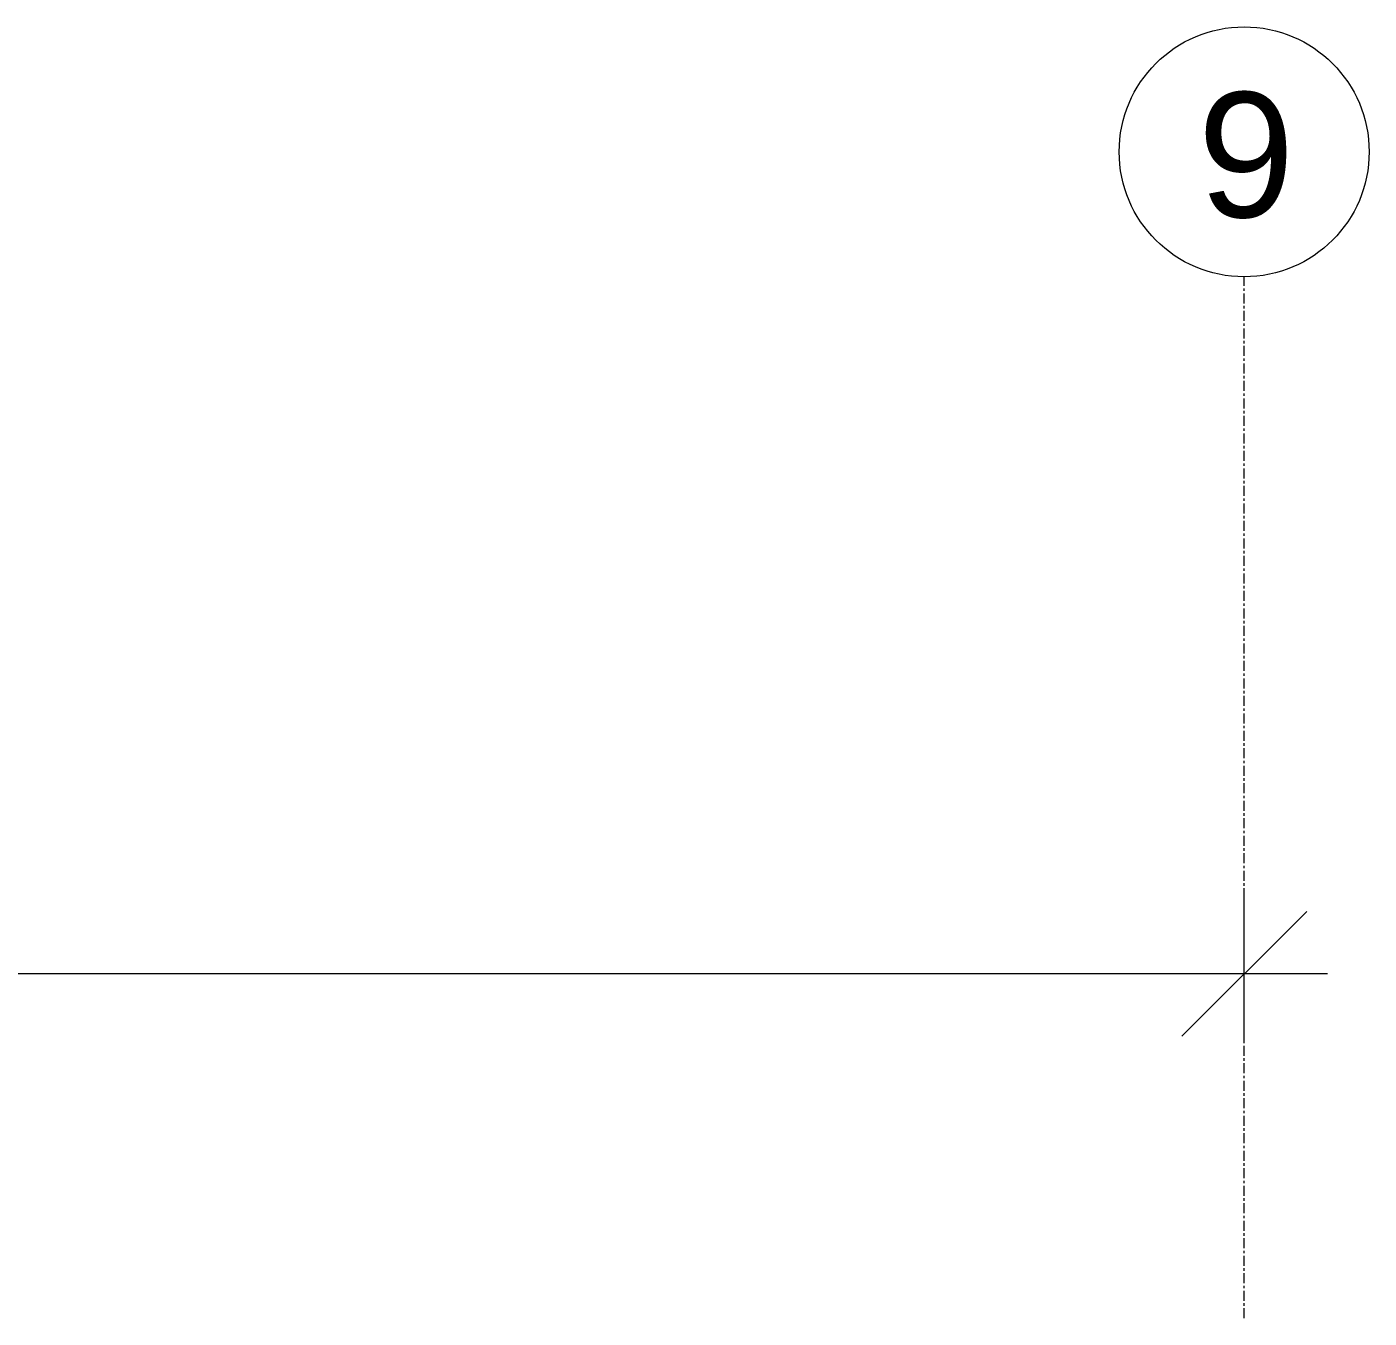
# Model space of a CAD drawing. Header units: centimetres. Extents: x -5566 to 5867, y -120 to 4683.
# Drawn here: x -2136.1 to -1975, y 4315.5 to 4470.5 of the extents above; entities that cross this region are included whole.
import ezdxf

# ---------------------------------------------------------------- set-up
doc = ezdxf.new("R2010")
doc.units = ezdxf.units.CM
doc.linetypes.add('Grid Line', pattern=[2.1, 1.2, -0.3, 0.3, -0.3])
for name, color, linetype, lineweight in [('A-ANNO-DIMS', 211, 'Continuous', 5), ('S-GRID', 1, 'Continuous', 5), ('S-GRID-IDEN', 1, 'Continuous', 5)]:
    doc.layers.add(name, color=color, linetype=linetype, lineweight=lineweight)
doc.styles.add('Arial', font='arial.ttf', dxfattribs={"height": 12.5})
doc.styles.add('Arial_1', font='arial.ttf', dxfattribs={"height": 15})
doc.dimstyles.new('100_200_2_5mm_Arial_cm', dxfattribs={"dimscale": 30.48, "dimtxt": 12.753242, "dimasz": 0.492126, "dimexe": 0.328084, "dimexo": 0.0625, "dimgap": 0.082021, "dimtad": 1, "dimdec": 0, "dimzin": 0, "dimdsep": 46, "dimtxsty": 'Arial', "dimblk1": 'OBLIQUE', "dimblk2": 'OBLIQUE', "dimsah": 1, "dimcen": 0.09, "dimdle": 0.328084, "dimazin": 0, "dimtfac": 1, "dimtdec": 4, "dimtix": 1, "dimtmove": 0, "dimatfit": 3, "dimfxl": 0.328084, "dimfxlon": 1, "dimtvp": 1, "dimtolj": 1, "dimtzin": 0, "dimlwd": 15, "dimlwe": 15, "dimarcsym": 2})

# ---------------------------------------------------------------- blocks, each defined once
blk = doc.blocks.new('Grid - AR_Grid Head - Circle_3mm-767080-Level _9_00')
at = {"layer": 'S-GRID-IDEN'}
blk.add_circle((0, 0), 0.3, dxfattribs=at)
blk = doc.blocks.new('_Oblique')
at = {"color": 0, "linetype": 'ByBlock', "lineweight": -2}
blk.add_line((-0.5, -0.5), (0.5, 0.5), dxfattribs=at)
blk = doc.blocks.new('DIMBLOCK49-Level _9_00')
at = {"layer": 'A-ANNO-DIMS', "color": 0, "lineweight": 15, "transparency": 16777216}
for p, q in [((-2587.5, 4348.72), (-2587.5, 4366.82)), ((-1990, 4348.72), (-1990, 4366.82)), ((-1980, 4356.82), (-2597.5, 4356.82))]:
    blk.add_line(p, q, dxfattribs=at)
at = {"layer": 'Defpoints', "color": 0, "transparency": 16777216}
for p in [(-2587.5, 4356.82), (-2587.5, 4346.82), (-1990, 4346.82)]:
    blk.add_point(p, dxfattribs=at)
at = {"layer": 'A-ANNO-DIMS', "color": 0, "lineweight": 15, "transparency": 16777216, "xscale": 15, "yscale": 15, "zscale": 15, "rotation": 180}
blk.add_blockref('_Oblique', (-2587.5, 4356.82), dxfattribs=at)
at = {"layer": 'A-ANNO-DIMS', "color": 0, "lineweight": 15, "transparency": 16777216, "xscale": 15, "yscale": 15, "zscale": 15}
blk.add_blockref('_Oblique', (-1990, 4356.82), dxfattribs=at)
at = {"layer": 'A-ANNO-DIMS', "color": 0, "lineweight": 15, "transparency": 16777216, "insert": (-2288.75, 4365.7), "char_height": 12.5, "width": 34.6103, "attachment_point": 5, "style": 'Arial'}
blk.add_mtext('\\A1;598', dxfattribs=at)

msp = doc.modelspace()

# ---------------------------------------------------------------- linework, layer by layer
at = {"layer": 'S-GRID', "linetype": 'Grid Line'}
msp.add_line((-1990, 4315.49), (-1990, 4440.49), dxfattribs=at)

# ---------------------------------------------------------------- block references
at = {"layer": 'S-GRID-IDEN', "xscale": 49.99999999999998, "yscale": 49.99999999999998, "zscale": 49.99999999999998}
msp.add_blockref('Grid - AR_Grid Head - Circle_3mm-767080-Level _9_00', (-1990, 4455.49), dxfattribs=at)

# ---------------------------------------------------------------- texts
at = {"layer": 'S-GRID-IDEN', "insert": (-1983.88, 4447.65), "char_height": 15, "width": 14.4304, "attachment_point": 1, "rotation": 180, "style": 'Arial_1'}
msp.add_mtext('6', dxfattribs=at)

# ---------------------------------------------------------------- dimensions: what is measured, and where the dimension line sits
at = {"layer": 'A-ANNO-DIMS', "lineweight": 15}
dim = msp.add_linear_dim(base=(-2587.5, 4356.81903624), p1=(-1990, 4346.81903624), p2=(-2587.5, 4346.81903624), dimstyle='100_200_2_5mm_Arial_cm', override={"dimpost": '<>', "dimfxl": 597.5}, dxfattribs=at)
dim.commit()
dim.dimension.update_dxf_attribs({"geometry": 'DIMBLOCK49-Level _9_00', "text_midpoint": (-2288.75, 4365.70119859)})

doc.saveas('drawing.dxf')
